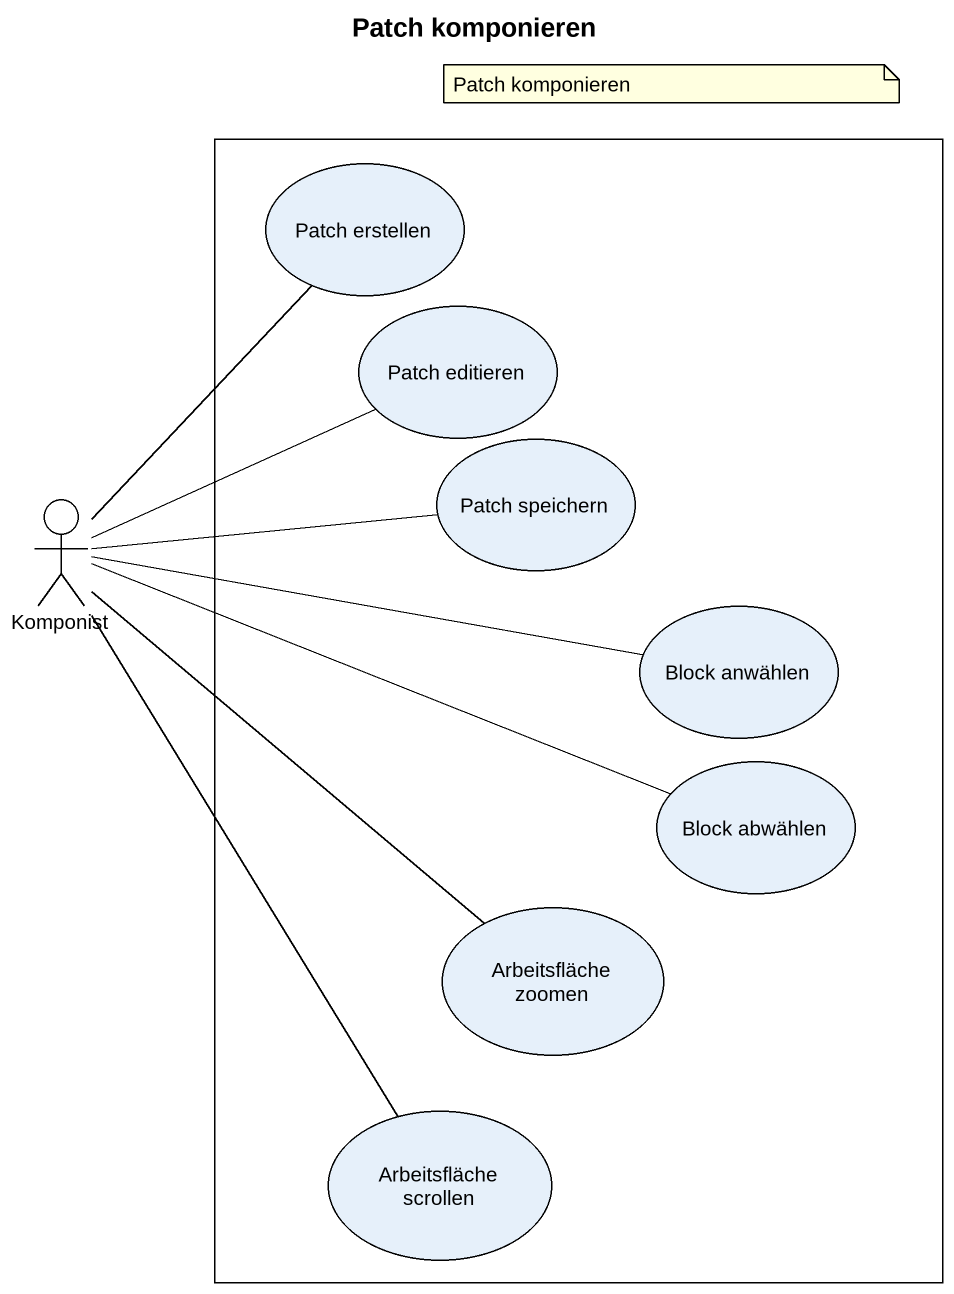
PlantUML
@startuml
title Patch komponieren
rectangle " " as rectangle1 {
  usecase "Patch erstellen" as Patch_erstellen
  usecase "Patch editieren" as Patch_editieren
  usecase "Patch speichern" as Patch_speichern
  usecase "Block anwählen" as Block_anwählen
  usecase "Block abwählen" as Block_abwählen
  usecase "Arbeitsfläche zoomen" as Arbeitsfläche_zoomen
  usecase "Arbeitsfläche scrollen" as Arbeitsfläche_scrollen
}
actor Komponist
Komponist -up- Patch_erstellen
Komponist -right- Patch_editieren
Komponist -right- Patch_speichern
Komponist -right- Block_anwählen
Komponist -right- Block_abwählen
Komponist -- Arbeitsfläche_zoomen
Komponist -- Arbeitsfläche_scrollen
note as N1
  Patch komponieren
end note
@enduml
